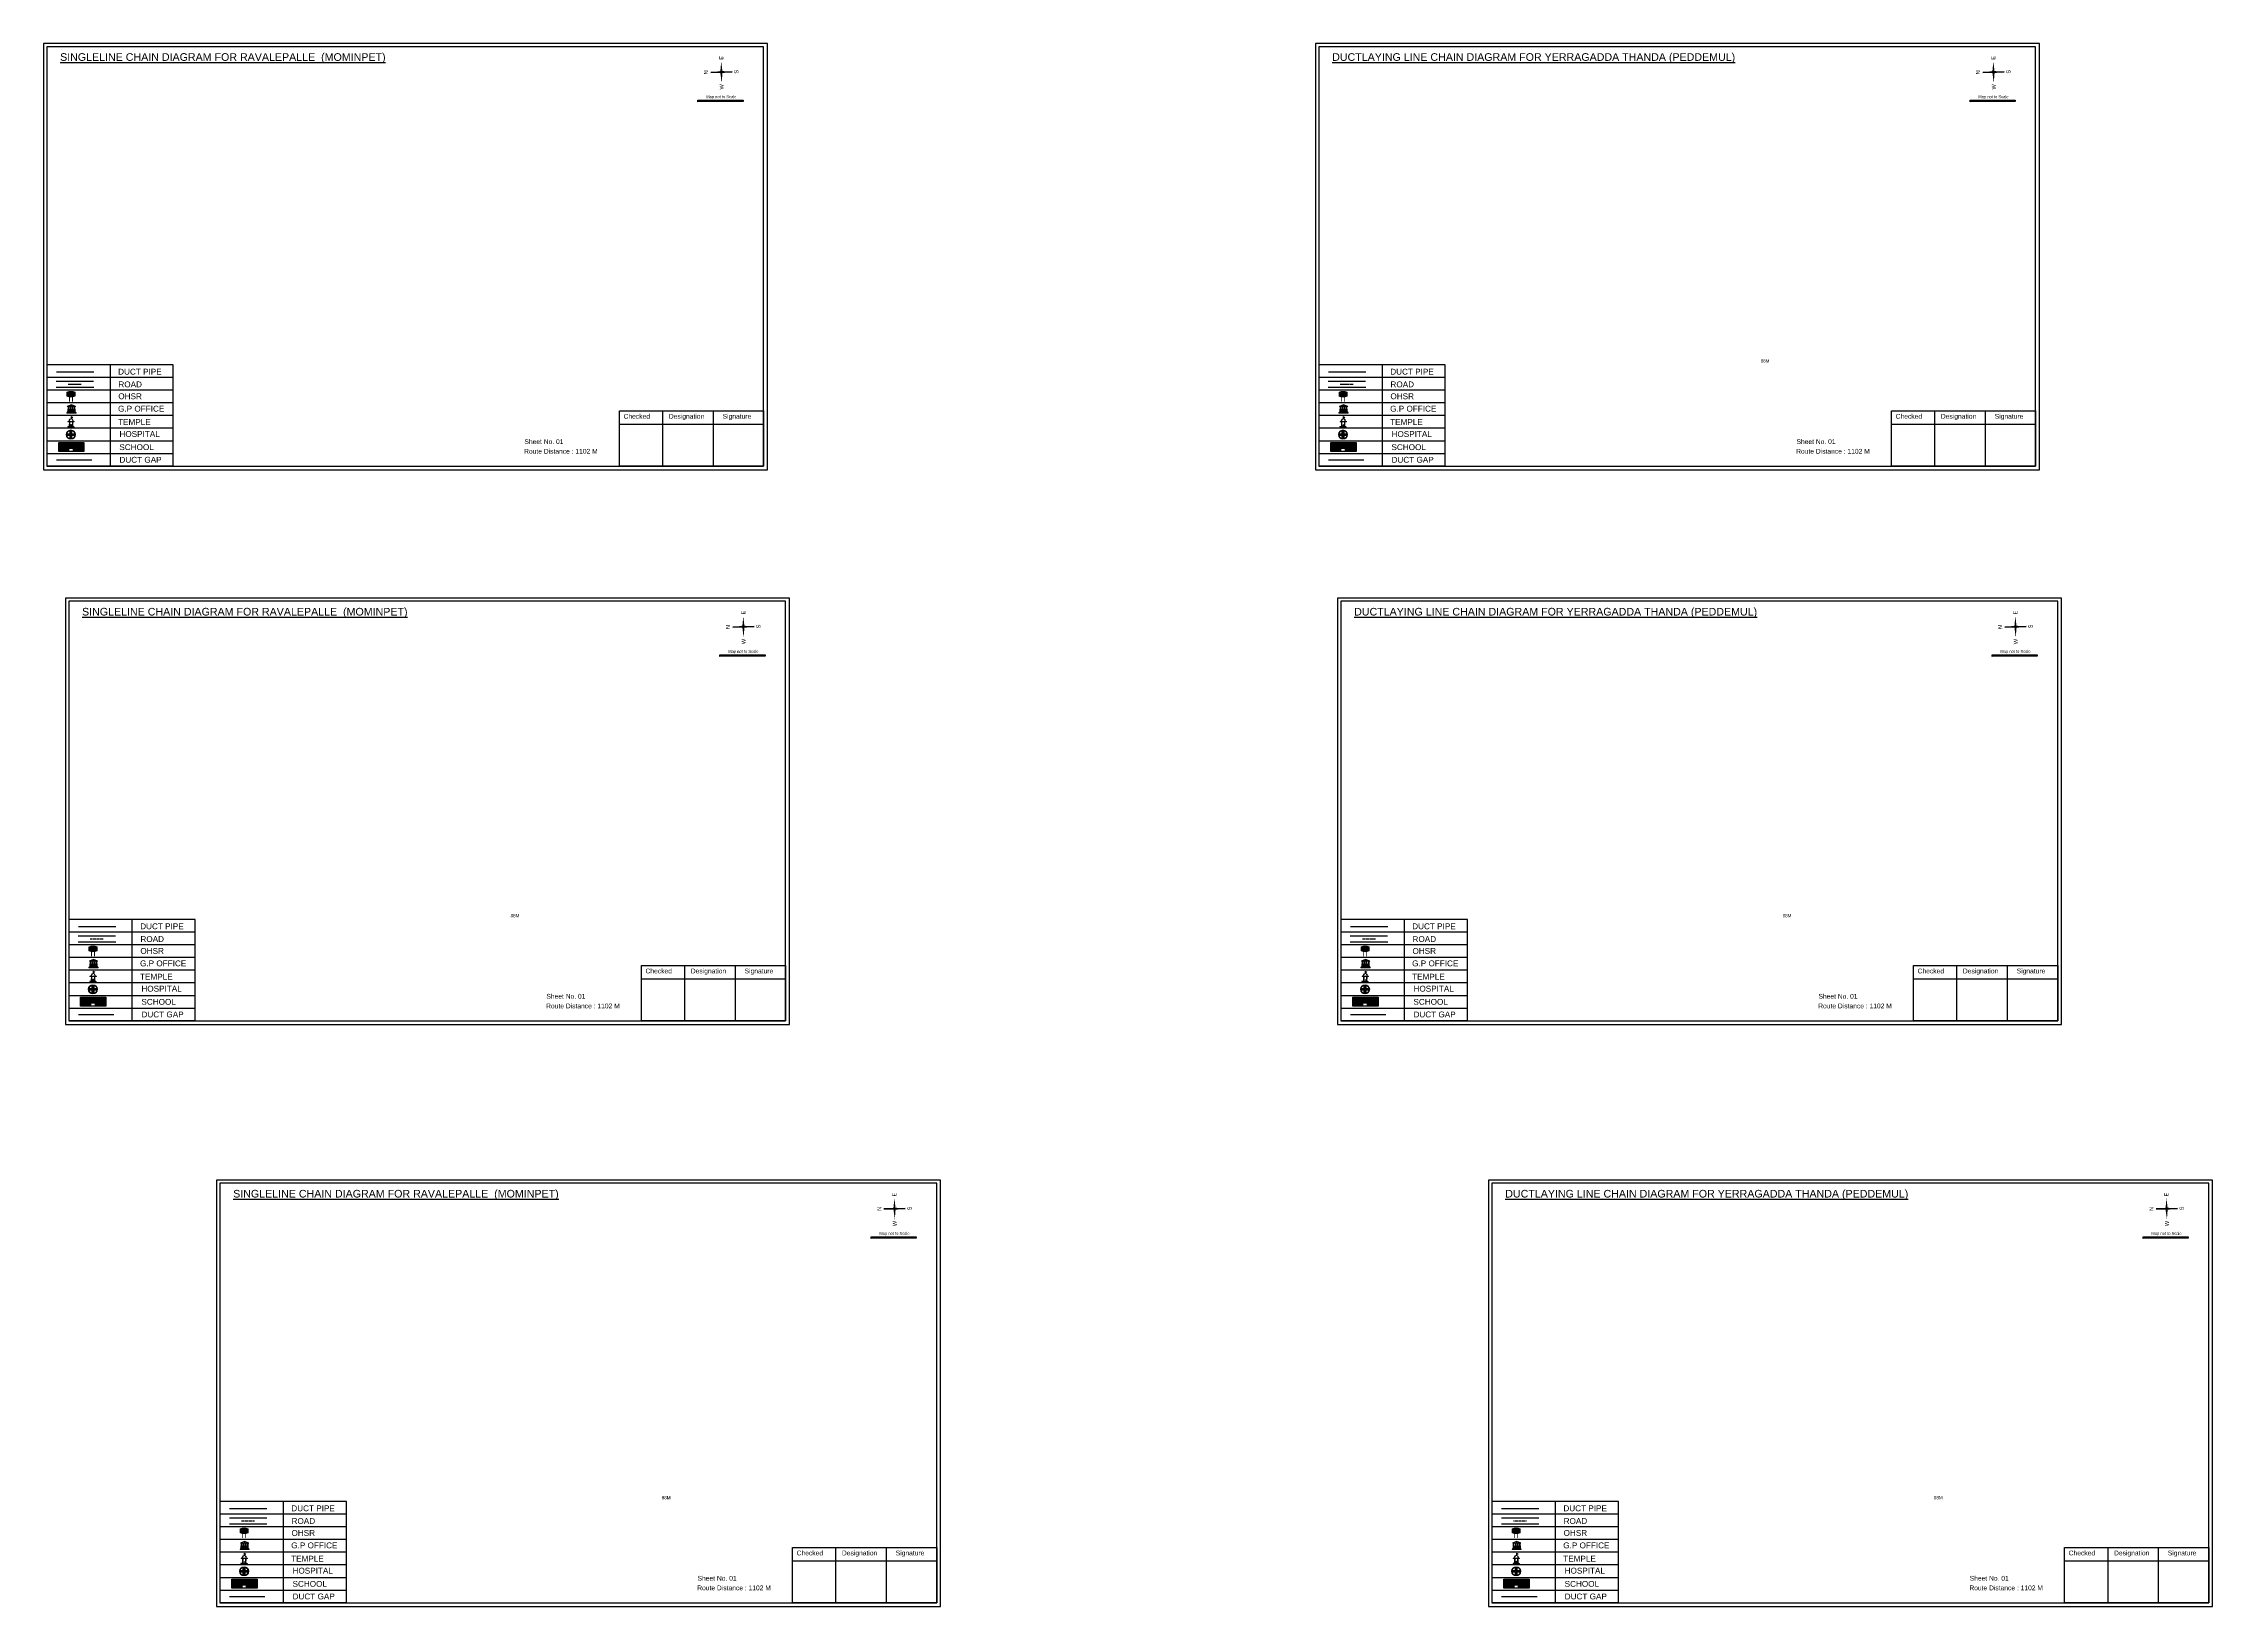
# Model space of a CAD drawing. Header units: inches. Extents: x -117 to 51867, y -12715 to 3423.
# Drawn here: x 29052 to 31719, y -10146 to -8224 of the extents above; entities that cross this region are included whole.
import ezdxf

# ---------------------------------------------------------------- set-up
doc = ezdxf.new("R2010")
doc.units = ezdxf.units.IN
doc.header["$MEASUREMENT"] = 0
doc.linetypes.add('DASHEDX2', pattern=[1.5, 1, -0.5])
doc.layers.add('LANDMARK', color=7, linetype='Continuous')
doc.layers.add('OHT', color=7, linetype='Continuous')
doc.styles.get("Standard").update_dxf_attribs({"font": 'arial.ttf'})

# ---------------------------------------------------------------- blocks, each defined once
blk = doc.blocks.new('OHT')
at = {"linetype": 'Continuous', "lineweight": 0, "true_color": 0x0ffffc}
blk.add_hatch(color=4, dxfattribs=at).paths.add_polyline_path([(0.01, 1), (0, 1, 0.101323), (-0.4, 0.92), (-0.4, 0.52, 0.194075), (0.4, 0.52), (0.4, 0.92, 0.097877)])
at = {"color": 4, "linetype": 'Continuous', "lineweight": 0, "true_color": 0x0ffffc, "flags": 128}
for points in [[(-0.4, 0.52), (-0.4, 0.92)], [(0.4, 0.52), (0.4, 0.92)]]:
    blk.add_lwpolyline(points, dxfattribs=at)
at = {"color": 4, "linetype": 'Continuous', "lineweight": 0, "true_color": 0x0ffffc, "const_width": 0.075, "flags": 128}
for points in [[(-0.15, 0), (-0.15, 0.48)], [(0.15, 0), (0.15, 0.47)]]:
    blk.add_lwpolyline(points, dxfattribs=at)
at = {"color": 4, "linetype": 'Continuous', "lineweight": 0, "true_color": 0x0ffffc}
for centre, radius, start, end in [((0.01, -0.02), 1.02, 67.3109, 113.4711), ((0, 1.51), 1.07, 247.7682, 291.7007)]:
    blk.add_arc(centre, radius, start, end, dxfattribs=at)
blk = doc.blocks.new('Government_Office')
at = {"linetype": 'Continuous', "lineweight": 0, "true_color": 0xff0000}
for points in [[(-0.5, 0.05), (0.5, 0.05), (0.5, 0), (-0.5, 0)], [(-0.45, 0.08), (-0.45, 0.12), (0.45, 0.12), (0.45, 0.08)], [(-0.4, 0.14), (-0.4, 0.18), (0.4, 0.18), (0.4, 0.14)]]:
    blk.add_hatch(color=1, dxfattribs=at).paths.add_polyline_path(points)
h = blk.add_hatch(color=1, dxfattribs=at)
h.paths.add_polyline_path([(0.44, 0.72), (0.45, 0.75), (0, 0.93), (-0.45, 0.75), (-0.44, 0.72)])
h.paths.add_polyline_path([(0.36, 0.75), (-0.36, 0.75), (0, 0.9)], flags=16)
h.paths.add_polyline_path([(0, 0.78, -1), (0, 0.87, -1)], flags=0)
h = blk.add_hatch(color=1, dxfattribs=at)
edge = h.paths.add_edge_path()
edge.add_line((-0.27, 0.2), (-0.3, 0.68))
edge.add_line((-0.3, 0.68), (-0.29, 0.68))
edge.add_arc((-0.28, 0.69), 0.0176, 225.304, 441.5659)
edge.add_line((-0.28, 0.7), (-0.39, 0.7))
edge.add_arc((-0.39, 0.69), 0.0176, 98.4341, 314.696)
edge.add_line((-0.38, 0.68), (-0.37, 0.68))
edge.add_line((-0.37, 0.68), (-0.4, 0.2))
edge.add_line((-0.4, 0.2), (-0.27, 0.2))
h = blk.add_hatch(color=1, dxfattribs=at)
edge = h.paths.add_edge_path()
edge.add_line((-0.05, 0.2), (-0.07, 0.68))
edge.add_line((-0.07, 0.68), (-0.07, 0.68))
edge.add_arc((-0.05, 0.69), 0.0176, 225.304, 441.5659)
edge.add_line((-0.05, 0.7), (-0.17, 0.7))
edge.add_arc((-0.17, 0.69), 0.0176, 98.4341, 314.696)
edge.add_line((-0.16, 0.68), (-0.15, 0.68))
edge.add_line((-0.15, 0.68), (-0.18, 0.2))
edge.add_line((-0.18, 0.2), (-0.05, 0.2))
h = blk.add_hatch(color=1, dxfattribs=at)
edge = h.paths.add_edge_path()
edge.add_arc((0, 0.83), 0.0467, 90, 270)
edge.add_arc((0, 0.83), 0.0467, 270, 450)
h = blk.add_hatch(color=1, dxfattribs=at)
edge = h.paths.add_edge_path()
edge.add_line((0.18, 0.2), (0.15, 0.68))
edge.add_line((0.15, 0.68), (0.16, 0.68))
edge.add_arc((0.17, 0.69), 0.0176, 225.304, 441.5659)
edge.add_line((0.17, 0.7), (0.05, 0.7))
edge.add_arc((0.05, 0.69), 0.0176, 98.4341, 314.696)
edge.add_line((0.07, 0.68), (0.07, 0.68))
edge.add_line((0.07, 0.68), (0.05, 0.2))
edge.add_line((0.05, 0.2), (0.18, 0.2))
h = blk.add_hatch(color=1, dxfattribs=at)
edge = h.paths.add_edge_path()
edge.add_line((0.4, 0.2), (0.37, 0.68))
edge.add_line((0.37, 0.68), (0.38, 0.68))
edge.add_arc((0.39, 0.69), 0.0176, 225.304, 441.5659)
edge.add_line((0.4, 0.7), (0.28, 0.7))
edge.add_arc((0.28, 0.69), 0.0176, 98.4341, 314.696)
edge.add_line((0.29, 0.68), (0.3, 0.68))
edge.add_line((0.3, 0.68), (0.27, 0.2))
edge.add_line((0.27, 0.2), (0.4, 0.2))
at = {"color": 1, "linetype": 'Continuous', "lineweight": 0, "true_color": 0xff0000, "flags": 128}
for points in [[(-0.5, 0.05), (0.5, 0.05), (0.5, 0), (-0.5, 0)], [(-0.45, 0.75), (-0.44, 0.72), (0.44, 0.72), (0.45, 0.75), (0, 0.93)], [(-0.45, 0.08), (-0.45, 0.12), (0.45, 0.12), (0.45, 0.08)], [(-0.4, 0.14), (-0.4, 0.18), (0.4, 0.18), (0.4, 0.14)], [(-0.36, 0.75), (0.36, 0.75), (0, 0.9)]]:
    blk.add_lwpolyline(points, close=True, dxfattribs=at)
for points in [[(-0.27, 0.2), (-0.3, 0.68), (-0.29, 0.68, 1.379694), (-0.28, 0.7), (-0.39, 0.7, 1.379694), (-0.38, 0.68), (-0.37, 0.68), (-0.4, 0.2)], [(-0.05, 0.2), (-0.07, 0.68), (-0.07, 0.68, 1.379694), (-0.05, 0.7), (-0.17, 0.7, 1.379694), (-0.16, 0.68), (-0.15, 0.68), (-0.18, 0.2)], [(0, 0.87, 1), (0, 0.78, 1)], [(0.18, 0.2), (0.15, 0.68), (0.16, 0.68, 1.379694), (0.17, 0.7), (0.05, 0.7, 1.379694), (0.07, 0.68), (0.07, 0.68), (0.05, 0.2)], [(0.4, 0.2), (0.37, 0.68), (0.38, 0.68, 1.379694), (0.4, 0.7), (0.28, 0.7, 1.379694), (0.29, 0.68), (0.3, 0.68), (0.27, 0.2)]]:
    blk.add_lwpolyline(points, format="xyb", close=True, dxfattribs=at)
blk = doc.blocks.new('Temple')
at = {"linetype": 'Continuous', "lineweight": 0, "true_color": 0xff0000}
h = blk.add_hatch(color=1, dxfattribs=at)
edge = h.paths.add_edge_path()
edge.add_line((0.17, 0.49), (0.22, 0.49))
edge.add_line((0.22, 0.49), (0.22, 0.5))
edge.add_line((0.22, 0.5), (0.31, 0.5))
edge.add_line((0.31, 0.5), (0.31, 0.53))
edge.add_line((0.31, 0.53), (0.26, 0.53))
edge.add_line((0.26, 0.53), (0.26, 0.54))
edge.add_line((0.26, 0.54), (0.2, 0.54))
edge.add_spline(control_points=[(0.2, 0.54), (0.2, 0.59), (0.19, 0.64), (0.14, 0.74), (0.09, 0.79), (0.03, 0.8), (0.02, 0.81), (0.01, 0.81)], knot_values=[4.712389, 4.712389, 4.712389, 4.712389, 5.278166, 5.278166, 6.117402, 6.117402, 6.223801, 6.223801, 6.223801, 6.223801], degree=3, periodic=0)
edge.add_line((0.01, 0.81), (0.01, 0.79))
edge.add_line((0.01, 0.79), (-0.01, 0.79))
edge.add_line((-0.01, 0.79), (-0.01, 0.81))
edge.add_spline(control_points=[(-0.01, 0.81), (-0.05, 0.8), (-0.1, 0.78), (-0.17, 0.7), (-0.2, 0.63), (-0.2, 0.55), (-0.2, 0.55), (-0.2, 0.54)], knot_values=[6.343965, 6.343965, 6.343965, 6.343965, 6.956638, 6.956638, 7.795874, 7.795874, 7.853982, 7.853982, 7.853982, 7.853982], degree=3, periodic=0)
edge.add_line((-0.2, 0.54), (-0.26, 0.54))
edge.add_line((-0.26, 0.54), (-0.26, 0.53))
edge.add_line((-0.26, 0.53), (-0.31, 0.53))
edge.add_line((-0.31, 0.53), (-0.31, 0.5))
edge.add_line((-0.31, 0.5), (-0.22, 0.5))
edge.add_line((-0.22, 0.5), (-0.22, 0.49))
edge.add_line((-0.22, 0.49), (-0.17, 0.49))
edge.add_line((-0.17, 0.49), (-0.17, 0.07))
edge.add_arc((-0.2, 0.07), 0.03, -90, 0, ccw=False)
edge.add_line((-0.2, 0.04), (-0.26, 0.04))
edge.add_line((-0.26, 0.04), (-0.26, 0.03))
edge.add_line((-0.26, 0.03), (-0.31, 0.03))
edge.add_line((-0.31, 0.03), (-0.31, 0))
edge.add_line((-0.31, 0), (0.31, 0))
edge.add_line((0.31, 0), (0.31, 0.03))
edge.add_line((0.31, 0.03), (0.26, 0.03))
edge.add_line((0.26, 0.03), (0.26, 0.04))
edge.add_line((0.26, 0.04), (0.2, 0.04))
edge.add_arc((0.2, 0.07), 0.03, 180, 270, ccw=False)
edge.add_line((0.17, 0.07), (0.17, 0.49))
h.paths.add_polyline_path([(0.12, 0.07, -0.414214), (0.1, 0.04), (0.05, 0.04), (0.05, 0.03), (-0.05, 0.03), (-0.05, 0.04), (-0.1, 0.04, -0.414214), (-0.12, 0.07), (-0.12, 0.5), (0.12, 0.5)], flags=16)
edge = h.paths.add_edge_path(flags=16)
edge.add_ellipse((0, 0.54), major_axis=(0, 0.242), ratio=0.722808, start_angle=270, end_angle=450, ccw=False)
edge.add_line((0.17, 0.54), (-0.17, 0.54))
h.paths.add_polyline_path([(0.01, 0.23), (0.01, 0.07), (-0.01, 0.07), (-0.01, 0.23)], flags=0)
at = {"linetype": 'Continuous', "lineweight": 0, "true_color": 0xe66000}
blk.add_hatch(color=32, dxfattribs=at).paths.add_polyline_path([(-0.01, 1), (0.15, 0.93), (0, 0.85)])
at = {"linetype": 'Continuous', "lineweight": 0, "true_color": 0xff0000}
h = blk.add_hatch(color=1, dxfattribs=at)
edge = h.paths.add_edge_path()
edge.add_line((0.01, 0.86), (0, 0.85))
edge.add_line((0, 0.85), (0, 0.93))
edge.add_line((0, 0.93), (-0.01, 0.93))
edge.add_line((-0.01, 0.93), (-0.01, 0.81))
edge.add_spline(control_points=[(-0.01, 0.81), (0, 0.81), (0, 0.81), (0.01, 0.81)], knot_values=[6.223801, 6.223801, 6.223801, 6.223801, 6.343965, 6.343965, 6.343965, 6.343965], degree=3, periodic=0)
edge.add_line((0.01, 0.81), (0.01, 0.86))
h = blk.add_hatch(color=1, dxfattribs=at)
edge = h.paths.add_edge_path()
edge.add_line((0.01, 0.79), (0.01, 0.81))
edge.add_spline(control_points=[(0.01, 0.81), (0, 0.81), (0, 0.81), (-0.01, 0.81)], knot_values=[6.223801, 6.223801, 6.223801, 6.223801, 6.343965, 6.343965, 6.343965, 6.343965], degree=3, periodic=0)
edge.add_line((-0.01, 0.81), (-0.01, 0.79))
edge.add_line((-0.01, 0.79), (0.01, 0.79))
at = {"color": 1, "linetype": 'Continuous', "lineweight": 0, "true_color": 0xff0000, "flags": 128}
blk.add_lwpolyline([(0.2, 0.54), (0.26, 0.54), (0.26, 0.53), (0.31, 0.53), (0.31, 0.5), (0.22, 0.5), (0.22, 0.49), (0.17, 0.49), (0.17, 0.07, 0.414214), (0.2, 0.04), (0.26, 0.04), (0.26, 0.03), (0.31, 0.03), (0.31, 0), (-0.31, 0), (-0.31, 0.03), (-0.26, 0.03), (-0.26, 0.04), (-0.2, 0.04, 0.414214), (-0.17, 0.07), (-0.17, 0.49), (-0.22, 0.49), (-0.22, 0.5), (-0.31, 0.5), (-0.31, 0.53), (-0.26, 0.53), (-0.26, 0.54), (-0.2, 0.54)], format="xyb", dxfattribs=at)
blk.add_lwpolyline([(-0.17, 0.54), (0.17, 0.54)], dxfattribs=at)
blk.add_lwpolyline([(0.12, 0.5), (0.12, 0.07, -0.414214), (0.1, 0.04), (0.05, 0.04), (0.05, 0.03), (-0.05, 0.03), (-0.05, 0.04), (-0.1, 0.04, -0.414214), (-0.12, 0.07), (-0.12, 0.5)], format="xyb", close=True, dxfattribs=at)
at = {"color": 32, "linetype": 'Continuous', "lineweight": 0, "true_color": 0xe66000, "flags": 128}
blk.add_lwpolyline([(-0.01, 1), (0.15, 0.93), (0, 0.85), (-0.01, 1)], dxfattribs=at)
at = {"color": 1, "linetype": 'Continuous', "lineweight": 0, "true_color": 0xff0000, "flags": 128}
for points in [[(0.01, 0.93), (-0.01, 0.93), (-0.01, 0.79), (0.01, 0.79)], [(0.01, 0.23), (-0.01, 0.23), (-0.01, 0.07), (0.01, 0.07)]]:
    blk.add_lwpolyline(points, close=True, dxfattribs=at)
at = {"color": 1, "linetype": 'Continuous', "lineweight": 0, "true_color": 0xff0000}
blk.add_ellipse((0, 0.54), major_axis=(0, 0.242), ratio=0.722808, start_param=4.712389, end_param=7.853982, dxfattribs=at)
blk.add_open_spline([(0.2, 0.54), (0.2, 0.59), (0.19, 0.64), (0.14, 0.74), (0.09, 0.79), (-0.02, 0.82), (-0.08, 0.79), (-0.17, 0.7), (-0.2, 0.63), (-0.2, 0.55), (-0.2, 0.55), (-0.2, 0.54)], degree=3, knots=[4.712389, 4.712389, 4.712389, 4.712389, 5.278166, 5.278166, 6.117402, 6.117402, 6.956638, 6.956638, 7.795874, 7.795874, 7.853982, 7.853982, 7.853982, 7.853982], dxfattribs=at)
blk = doc.blocks.new('*U82')
at = {"color": 0, "linetype": 'DASHEDX2', "transparency": 16777216}
blk.add_line((-8.2, 0), (8, 0), dxfattribs=at)
blk = doc.blocks.new('Hospital')
at = {"linetype": 'Continuous', "lineweight": 0, "true_color": 0x000000}
h = blk.add_hatch(color=18, dxfattribs=at)
h.paths.add_polyline_path([(-0.5, 0, 1), (0.5, 0, 1)])
h.paths.add_polyline_path([(0.45, 0, -1), (-0.45, 0, -1)], flags=16)
at = {"linetype": 'Continuous', "true_color": 0xff0000}
blk.add_hatch(color=1, dxfattribs=at).paths.add_polyline_path([(-0.39, 0.08), (-0.08, 0.08), (-0.08, 0.39), (0.08, 0.39), (0.08, 0.08), (0.39, 0.08), (0.39, -0.08), (0.08, -0.08), (0.08, -0.39), (-0.08, -0.39), (-0.08, -0.08), (-0.39, -0.08)])
at = {"color": 1, "linetype": 'Continuous', "true_color": 0xff0000, "flags": 128}
blk.add_lwpolyline([(-0.39, 0.08), (-0.08, 0.08), (-0.08, 0.39), (0.08, 0.39), (0.08, 0.08), (0.39, 0.08), (0.39, -0.08), (0.08, -0.08), (0.08, -0.39), (-0.08, -0.39), (-0.08, -0.08), (-0.39, -0.08)], close=True, dxfattribs=at)
at = {"color": 18, "linetype": 'Continuous', "lineweight": 0, "true_color": 0x000000}
for radius in [0.5, 0.446]:
    blk.add_circle((0, 0), radius, dxfattribs=at)
blk = doc.blocks.new('*U83')
at = {"color": 0, "linetype": 'DASHEDX2', "transparency": 16777216}
blk.add_line((-8.2, 0), (8, 0), dxfattribs=at)
blk = doc.blocks.new('*U84')
at = {"color": 0, "linetype": 'DASHEDX2', "transparency": 16777216}
blk.add_line((-8.2, 0), (8, 0), dxfattribs=at)
blk = doc.blocks.new('*U85')
at = {"color": 0, "linetype": 'DASHEDX2', "transparency": 16777216}
blk.add_line((-8.2, 0), (8, 0), dxfattribs=at)
blk = doc.blocks.new('*U86')
at = {"color": 0, "linetype": 'DASHEDX2', "transparency": 16777216}
blk.add_line((-8.2, 0), (8, 0), dxfattribs=at)
blk = doc.blocks.new('*U87')
at = {"color": 0, "linetype": 'DASHEDX2', "transparency": 16777216}
blk.add_line((-8.2, 0), (8, 0), dxfattribs=at)

msp = doc.modelspace()

# ---------------------------------------------------------------- hatches: boundary and pattern name
at = {"true_color": 0x0093dd}
h = msp.add_hatch(color=142, dxfattribs=at)
h.dxf.hatch_style = 1
h.paths.add_polyline_path([(29856.9, -8293.5), (29856.9, -8295.4), (29912.5, -8295.2), (29912.5, -8293.4)])
h = msp.add_hatch(color=142, dxfattribs=at)
h.dxf.hatch_style = 1
h.paths.add_polyline_path([(31420.9, -8293.5), (31420.9, -8295.4), (31476.4, -8295.2), (31476.4, -8293.4)])
at = {"true_color": 0xc8c92d}
h = msp.add_hatch(color=52, dxfattribs=at)
h.dxf.hatch_style = 1
h.paths.add_polyline_path([(29077.1, -8714.4), (29071, -8714.4), (29071, -8725.5), (29077.1, -8725.5)])
h.paths.add_polyline_path([(29102, -8714.4), (29095.8, -8714.4), (29095.8, -8725.5), (29102, -8725.5)])
at = {"true_color": 0x293189}
h = msp.add_hatch(color=177, dxfattribs=at)
h.dxf.hatch_style = 1
h.paths.add_polyline_path([(29095.8, -8714.4), (29077.1, -8714.4), (29077.1, -8725.5), (29084.1, -8725.5), (29084.1, -8721.9), (29088, -8721.9), (29088, -8725.5), (29095.8, -8725.5)])
h.paths.add_polyline_path([(29079.8, -8716.9), (29078.4, -8716.9), (29078.4, -8715.7), (29079.8, -8715.7)], flags=16)
h.paths.add_polyline_path([(29092.7, -8716.9), (29092.7, -8715.7), (29094.1, -8715.7), (29094.1, -8716.9)], flags=16)
at = {"true_color": 0xc8c92d}
h = msp.add_hatch(color=52, dxfattribs=at)
h.dxf.hatch_style = 1
h.paths.add_polyline_path([(30641.1, -8714.4), (30635, -8714.4), (30635, -8725.5), (30641.1, -8725.5)])
h.paths.add_polyline_path([(30666, -8714.4), (30659.8, -8714.4), (30659.8, -8725.5), (30666, -8725.5)])
at = {"true_color": 0x293189}
h = msp.add_hatch(color=177, dxfattribs=at)
h.dxf.hatch_style = 1
h.paths.add_polyline_path([(30659.8, -8714.4), (30641.1, -8714.4), (30641.1, -8725.5), (30648.1, -8725.5), (30648.1, -8721.9), (30652, -8721.9), (30652, -8725.5), (30659.8, -8725.5)])
h.paths.add_polyline_path([(30643.8, -8716.9), (30642.4, -8716.9), (30642.4, -8715.7), (30643.8, -8715.7)], flags=16)
h.paths.add_polyline_path([(30656.7, -8716.9), (30656.7, -8715.7), (30658, -8715.7), (30658, -8716.9)], flags=16)
at = {"true_color": 0x0093dd}
h = msp.add_hatch(color=142, dxfattribs=at)
h.dxf.hatch_style = 1
h.paths.add_polyline_path([(29884, -8975.5), (29884, -8977.3), (29939.5, -8977.2), (29939.5, -8975.4)])
h = msp.add_hatch(color=142, dxfattribs=at)
h.dxf.hatch_style = 1
h.paths.add_polyline_path([(31448, -8975.5), (31448, -8977.3), (31503.5, -8977.2), (31503.5, -8975.4)])
at = {"true_color": 0xc8c92d}
h = msp.add_hatch(color=52, dxfattribs=at)
h.dxf.hatch_style = 1
h.paths.add_polyline_path([(29104.2, -9396.4), (29098, -9396.4), (29098, -9407.5), (29104.2, -9407.5)])
h.paths.add_polyline_path([(29129, -9396.4), (29122.9, -9396.4), (29122.9, -9407.5), (29129, -9407.5)])
at = {"true_color": 0x293189}
h = msp.add_hatch(color=177, dxfattribs=at)
h.dxf.hatch_style = 1
h.paths.add_polyline_path([(29122.9, -9396.4), (29104.2, -9396.4), (29104.2, -9407.5), (29111.2, -9407.5), (29111.2, -9403.9), (29115.1, -9403.9), (29115.1, -9407.5), (29122.9, -9407.5)])
h.paths.add_polyline_path([(29106.9, -9398.9), (29105.5, -9398.9), (29105.5, -9397.6), (29106.9, -9397.6)], flags=16)
h.paths.add_polyline_path([(29119.7, -9398.9), (29119.7, -9397.6), (29121.1, -9397.6), (29121.1, -9398.9)], flags=16)
at = {"true_color": 0xc8c92d}
h = msp.add_hatch(color=52, dxfattribs=at)
h.dxf.hatch_style = 1
h.paths.add_polyline_path([(30668.2, -9396.4), (30662, -9396.4), (30662, -9407.5), (30668.2, -9407.5)])
h.paths.add_polyline_path([(30693, -9396.4), (30686.9, -9396.4), (30686.9, -9407.5), (30693, -9407.5)])
at = {"true_color": 0x293189}
h = msp.add_hatch(color=177, dxfattribs=at)
h.dxf.hatch_style = 1
h.paths.add_polyline_path([(30686.9, -9396.4), (30668.2, -9396.4), (30668.2, -9407.5), (30675.2, -9407.5), (30675.2, -9403.9), (30679, -9403.9), (30679, -9407.5), (30686.9, -9407.5)])
h.paths.add_polyline_path([(30670.9, -9398.9), (30669.5, -9398.9), (30669.5, -9397.6), (30670.9, -9397.6)], flags=16)
h.paths.add_polyline_path([(30683.7, -9398.9), (30683.7, -9397.6), (30685.1, -9397.6), (30685.1, -9398.9)], flags=16)
at = {"true_color": 0x0093dd}
h = msp.add_hatch(color=142, dxfattribs=at)
h.dxf.hatch_style = 1
h.paths.add_polyline_path([(30069.8, -9691.1), (30069.8, -9692.9), (30125.3, -9692.8), (30125.3, -9691)])
h = msp.add_hatch(color=142, dxfattribs=at)
h.dxf.hatch_style = 1
h.paths.add_polyline_path([(31633.8, -9691.1), (31633.8, -9692.9), (31689.3, -9692.8), (31689.3, -9691)])
at = {"true_color": 0xc8c92d}
h = msp.add_hatch(color=52, dxfattribs=at)
h.dxf.hatch_style = 1
h.paths.add_polyline_path([(29290, -10112), (29283.8, -10112), (29283.8, -10123.1), (29290, -10123.1)])
h.paths.add_polyline_path([(29314.8, -10112), (29308.7, -10112), (29308.7, -10123.1), (29314.8, -10123.1)])
at = {"true_color": 0x293189}
h = msp.add_hatch(color=177, dxfattribs=at)
h.dxf.hatch_style = 1
h.paths.add_polyline_path([(29308.7, -10112), (29290, -10112), (29290, -10123.1), (29297, -10123.1), (29297, -10119.5), (29300.9, -10119.5), (29300.9, -10123.1), (29308.7, -10123.1)])
h.paths.add_polyline_path([(29292.7, -10114.5), (29291.3, -10114.5), (29291.3, -10113.2), (29292.7, -10113.2)], flags=16)
h.paths.add_polyline_path([(29305.5, -10114.5), (29305.5, -10113.2), (29306.9, -10113.2), (29306.9, -10114.5)], flags=16)
at = {"true_color": 0xc8c92d}
h = msp.add_hatch(color=52, dxfattribs=at)
h.dxf.hatch_style = 1
h.paths.add_polyline_path([(30854, -10112), (30847.8, -10112), (30847.8, -10123.1), (30854, -10123.1)])
h.paths.add_polyline_path([(30878.8, -10112), (30872.7, -10112), (30872.7, -10123.1), (30878.8, -10123.1)])
at = {"true_color": 0x293189}
h = msp.add_hatch(color=177, dxfattribs=at)
h.dxf.hatch_style = 1
h.paths.add_polyline_path([(30872.7, -10112), (30854, -10112), (30854, -10123.1), (30861, -10123.1), (30861, -10119.5), (30864.9, -10119.5), (30864.9, -10123.1), (30872.7, -10123.1)])
h.paths.add_polyline_path([(30856.7, -10114.5), (30855.3, -10114.5), (30855.3, -10113.2), (30856.7, -10113.2)], flags=16)
h.paths.add_polyline_path([(30869.5, -10114.5), (30869.5, -10113.2), (30870.9, -10113.2), (30870.9, -10114.5)], flags=16)

# ---------------------------------------------------------------- linework, layer by layer
for p, q in [((29899, -8258.8), (29872.7, -8259.3)), ((29872.7, -8259.3), (29899, -8258.8)), ((29899, -8258.8), (29872.7, -8259.3)), ((29885.9, -8259), (29899, -8258.8)), ((31463, -8258.8), (31436.7, -8259.3)), ((31436.7, -8259.3), (31463, -8258.8)), ((31463, -8258.8), (31436.7, -8259.3)), ((31449.9, -8259), (31463, -8258.8)), ((29056.3, -8619), (29056.3, -8742.2)), ((29211.8, -8634.6), (29056.3, -8634.6)), ((29067.9, -8638.9), (29113.8, -8638.9)), ((29134.1, -8619), (29134.1, -8743.4)), ((30620.3, -8619), (30620.3, -8742.2)), ((30775.8, -8634.6), (30620.3, -8634.6)), ((30631.9, -8638.9), (30677.8, -8638.9)), ((30698.1, -8619), (30698.1, -8743.4)), ((29211.8, -8650.1), (29056.3, -8650.1)), ((29211.8, -8665.7), (29056.3, -8665.7)), ((29067.9, -8646.4), (29114.1, -8646.4)), ((30775.8, -8650.1), (30620.3, -8650.1)), ((30775.8, -8665.7), (30620.3, -8665.7)), ((30631.9, -8646.4), (30678.1, -8646.4)), ((29211.8, -8681.2), (29056.3, -8681.2)), ((30775.8, -8681.2), (30620.3, -8681.2)), ((29211.8, -8696.8), (29056.3, -8696.8)), ((29056.3, -8712.3), (29211.8, -8712.3)), ((30775.8, -8696.8), (30620.3, -8696.8)), ((30620.3, -8712.3), (30775.8, -8712.3)), ((29056.3, -8727.9), (29211.8, -8727.9)), ((29056.3, -8742.2), (29056.3, -8743.4)), ((29056.3, -8742.5), (29056.3, -8743.4)), ((29211.8, -8743.4), (29056.3, -8743.4)), ((30620.3, -8727.9), (30775.8, -8727.9)), ((30620.3, -8742.2), (30620.3, -8743.4)), ((30620.3, -8742.5), (30620.3, -8743.4)), ((30775.8, -8743.4), (30620.3, -8743.4)), ((29926.1, -8940.8), (29899.8, -8941.3)), ((29899.8, -8941.3), (29926.1, -8940.8)), ((29926.1, -8940.8), (29899.8, -8941.3)), ((29912.9, -8941), (29926.1, -8940.8)), ((31490.1, -8940.8), (31463.8, -8941.3)), ((31463.8, -8941.3), (31490.1, -8940.8)), ((31490.1, -8940.8), (31463.8, -8941.3)), ((31476.9, -8941), (31490.1, -8940.8)), ((29083.3, -9301), (29083.3, -9424.2)), ((29161.1, -9301), (29161.1, -9425.4)), ((30647.3, -9301), (30647.3, -9424.2)), ((30725.1, -9301), (30725.1, -9425.4)), ((29238.9, -9316.6), (29083.3, -9316.6)), ((29238.9, -9332.1), (29083.3, -9332.1)), ((29095, -9320.8), (29140.9, -9320.8)), ((29095, -9328.4), (29141.1, -9328.4)), ((30802.9, -9316.6), (30647.3, -9316.6)), ((30802.9, -9332.1), (30647.3, -9332.1)), ((30659, -9320.8), (30704.9, -9320.8)), ((30659, -9328.4), (30705.1, -9328.4)), ((29238.9, -9347.7), (29083.3, -9347.7)), ((30802.9, -9347.7), (30647.3, -9347.7)), ((29238.9, -9363.2), (29083.3, -9363.2)), ((29238.9, -9378.8), (29083.3, -9378.8)), ((30802.9, -9363.2), (30647.3, -9363.2)), ((30802.9, -9378.8), (30647.3, -9378.8)), ((29083.3, -9394.3), (29238.9, -9394.3)), ((29083.3, -9409.9), (29238.9, -9409.9)), ((30647.3, -9394.3), (30802.9, -9394.3)), ((30647.3, -9409.9), (30802.9, -9409.9)), ((29083.3, -9424.2), (29083.3, -9425.4)), ((29083.3, -9424.4), (29083.3, -9425.4)), ((29238.9, -9425.4), (29083.3, -9425.4)), ((30647.3, -9424.2), (30647.3, -9425.4)), ((30647.3, -9424.4), (30647.3, -9425.4)), ((30802.9, -9425.4), (30647.3, -9425.4)), ((30111.9, -9656.4), (30085.6, -9656.8)), ((30085.6, -9656.8), (30111.9, -9656.4)), ((30111.9, -9656.4), (30085.6, -9656.8)), ((30098.8, -9656.6), (30111.9, -9656.4)), ((31675.9, -9656.4), (31649.6, -9656.8)), ((31649.6, -9656.8), (31675.9, -9656.4)), ((31675.9, -9656.4), (31649.6, -9656.8)), ((31662.7, -9656.6), (31675.9, -9656.4)), ((29269.2, -10016.6), (29269.2, -10139.8)), ((29346.9, -10016.6), (29346.9, -10141)), ((30833.2, -10016.6), (30833.2, -10139.8)), ((30910.9, -10016.6), (30910.9, -10141)), ((29424.7, -10032.1), (29269.2, -10032.1)), ((29424.7, -10047.7), (29269.2, -10047.7)), ((29280.8, -10036.4), (29326.7, -10036.4)), ((29280.8, -10043.9), (29326.9, -10043.9)), ((30988.7, -10032.1), (30833.2, -10032.1)), ((30988.7, -10047.7), (30833.2, -10047.7)), ((30844.8, -10036.4), (30890.7, -10036.4)), ((30844.8, -10043.9), (30890.9, -10043.9)), ((29424.7, -10063.2), (29269.2, -10063.2)), ((29424.7, -10078.8), (29269.2, -10078.8)), ((30988.7, -10063.2), (30833.2, -10063.2)), ((30988.7, -10078.8), (30833.2, -10078.8)), ((29424.7, -10094.3), (29269.2, -10094.3)), ((30988.7, -10094.3), (30833.2, -10094.3)), ((29269.2, -10109.9), (29424.7, -10109.9)), ((29269.2, -10125.4), (29424.7, -10125.4)), ((30833.2, -10109.9), (30988.7, -10109.9)), ((30833.2, -10125.4), (30988.7, -10125.4)), ((29269.2, -10139.8), (29269.2, -10141)), ((29269.2, -10140), (29269.2, -10141)), ((29424.7, -10141), (29269.2, -10141)), ((30833.1, -10140), (30833.1, -10141)), ((30833.2, -10139.8), (30833.2, -10141)), ((30988.7, -10141), (30833.2, -10141))]:
    msp.add_line(p, q)
at = {"color": 1}
for p, q in [((29872.7, -8259.3), (29885.9, -8259)), ((31436.7, -8259.3), (31449.9, -8259)), ((29899.8, -8941.3), (29912.9, -8941)), ((31463.8, -8941.3), (31476.9, -8941)), ((30085.6, -9656.8), (30098.7, -9656.6)), ((31649.6, -9656.8), (31662.7, -9656.6))]:
    msp.add_line(p, q, dxfattribs=at)
at = {"color": 242, "true_color": 0xcd2027}
for p, q in [((29760.4, -8692), (29937.6, -8692)), ((29813.3, -8675.6), (29813.3, -8743.5)), ((29875.6, -8675.6), (29875.6, -8743.5)), ((31324.4, -8692), (31501.6, -8692)), ((31377.3, -8675.6), (31377.3, -8743.5)), ((31439.5, -8675.6), (31439.5, -8743.5)), ((29840.4, -9357.6), (29840.4, -9425.5)), ((29902.6, -9357.6), (29902.6, -9425.5)), ((31404.4, -9357.6), (31404.4, -9425.5)), ((31466.6, -9357.6), (31466.6, -9425.5)), ((29787.4, -9374), (29964.7, -9374)), ((31351.4, -9374), (31528.7, -9374)), ((30026.2, -10073.2), (30026.2, -10141)), ((30088.4, -10073.2), (30088.4, -10141)), ((31590.2, -10073.2), (31590.2, -10141)), ((31652.4, -10073.2), (31652.4, -10141)), ((29973.3, -10089.6), (30150.5, -10089.6)), ((31537.2, -10089.6), (31714.5, -10089.6))]:
    msp.add_line(p, q, dxfattribs=at)
for points in [[(29052.2, -8223.6), (29052.2, -8748.1), (29942.3, -8748.1), (29942.3, -8223.6)], [(29056.3, -8227.7), (29056.3, -8743.4), (29937.6, -8743.4), (29937.6, -8227.7)], [(30616.2, -8223.6), (30616.2, -8748.1), (31506.3, -8748.1), (31506.3, -8223.6)], [(30620.3, -8227.7), (30620.3, -8743.4), (31501.6, -8743.4), (31501.6, -8227.7)], [(29102.1, -8714.4), (29102.1, -8725.5), (29071, -8725.5), (29071, -8714.4)], [(29079.8, -8715.7), (29079.8, -8716.9), (29078.4, -8716.9), (29078.4, -8715.7)], [(29092.7, -8716.9), (29092.7, -8715.7), (29094.1, -8715.7), (29094.1, -8716.9)], [(30666, -8714.4), (30666, -8725.5), (30635, -8725.5), (30635, -8714.4)], [(30643.8, -8715.7), (30643.8, -8716.9), (30642.4, -8716.9), (30642.4, -8715.7)], [(30656.7, -8716.9), (30656.7, -8715.7), (30658, -8715.7), (30658, -8716.9)], [(29079.2, -8905.6), (29079.2, -9430.1), (29969.4, -9430.1), (29969.4, -8905.6)], [(30643.2, -8905.6), (30643.2, -9430.1), (31533.4, -9430.1), (31533.4, -8905.6)], [(29083.3, -8909.6), (29083.3, -9425.4), (29964.7, -9425.4), (29964.7, -8909.6)], [(30647.3, -8909.6), (30647.3, -9425.4), (31528.7, -9425.4), (31528.7, -8909.6)], [(29129.1, -9396.4), (29129.1, -9407.5), (29098, -9407.5), (29098, -9396.4)], [(29106.9, -9397.6), (29106.9, -9398.9), (29105.5, -9398.9), (29105.5, -9397.6)], [(29119.7, -9398.9), (29119.7, -9397.6), (29121.1, -9397.6), (29121.1, -9398.9)], [(30693.1, -9396.4), (30693.1, -9407.5), (30662, -9407.5), (30662, -9396.4)], [(30670.9, -9397.6), (30670.9, -9398.9), (30669.5, -9398.9), (30669.5, -9397.6)], [(30683.7, -9398.9), (30683.7, -9397.6), (30685.1, -9397.6), (30685.1, -9398.9)], [(29265, -9621.2), (29265, -10145.7), (30155.2, -10145.7), (30155.2, -9621.2)], [(29269.2, -9625.2), (29269.2, -10141), (30150.5, -10141), (30150.5, -9625.2)], [(30829, -9621.2), (30829, -10145.7), (31719.2, -10145.7), (31719.2, -9621.2)], [(30833.1, -9625.2), (30833.1, -10141), (31714.5, -10141), (31714.5, -9625.2)], [(29314.9, -10112), (29314.9, -10123.1), (29283.8, -10123.1), (29283.8, -10112)], [(29292.7, -10113.2), (29292.7, -10114.5), (29291.3, -10114.5), (29291.3, -10113.2)], [(29305.5, -10114.5), (29305.5, -10113.2), (29306.9, -10113.2), (29306.9, -10114.5)], [(30878.9, -10112), (30878.9, -10123.1), (30847.8, -10123.1), (30847.8, -10112)], [(30856.7, -10113.2), (30856.7, -10114.5), (30855.3, -10114.5), (30855.3, -10113.2)], [(30869.5, -10114.5), (30869.5, -10113.2), (30870.9, -10113.2), (30870.9, -10114.5)]]:
    msp.add_lwpolyline(points, close=True)
at = {"color": 142, "true_color": 0x0093dd}
for points in [[(29912.5, -8295.2), (29856.9, -8295.4), (29856.9, -8293.5), (29912.5, -8293.4), (29912.5, -8295.2)], [(31476.5, -8295.2), (31420.9, -8295.4), (31420.9, -8293.5), (31476.4, -8293.4), (31476.4, -8295.2)], [(29939.5, -8977.2), (29884, -8977.3), (29884, -8975.5), (29939.5, -8975.4), (29939.5, -8977.2)], [(31503.5, -8977.2), (31448, -8977.3), (31448, -8975.5), (31503.5, -8975.4), (31503.5, -8977.2)], [(30125.3, -9692.8), (30069.8, -9692.9), (30069.8, -9691.1), (30125.3, -9691), (30125.3, -9692.8)], [(31689.3, -9692.8), (31633.8, -9692.9), (31633.8, -9691.1), (31689.3, -9691), (31689.3, -9692.8)]]:
    msp.add_lwpolyline(points, dxfattribs=at)
for points in [[(29211.8, -8743.4), (29211.8, -8619), (29056.3, -8619)], [(30775.8, -8743.4), (30775.8, -8619), (30620.3, -8619)], [(29082.8, -8725.5), (29082.8, -8721.4), (29089.3, -8721.4), (29089.3, -8725.5)], [(30646.8, -8725.5), (30646.8, -8721.4), (30653.3, -8721.4), (30653.3, -8725.5)], [(29238.9, -9425.4), (29238.9, -9301), (29083.3, -9301)], [(30802.9, -9425.4), (30802.9, -9301), (30647.3, -9301)], [(29109.9, -9407.5), (29109.9, -9403.4), (29116.4, -9403.4), (29116.4, -9407.5)], [(30673.9, -9407.5), (30673.9, -9403.4), (30680.4, -9403.4), (30680.4, -9407.5)], [(29424.7, -10141), (29424.7, -10016.6), (29269.2, -10016.6)], [(30988.7, -10141), (30988.7, -10016.6), (30833.2, -10016.6)], [(29295.7, -10123.1), (29295.7, -10119), (29302.2, -10119), (29302.2, -10123.1)], [(30859.7, -10123.1), (30859.7, -10119), (30866.2, -10119), (30866.2, -10123.1)]]:
    msp.add_lwpolyline(points)
at = {"color": 242, "true_color": 0xcd2027}
for points in [[(29937.6, -8743.5), (29760.4, -8743.5), (29760.4, -8675.6), (29937.6, -8675.6)], [(31501.6, -8743.5), (31324.4, -8743.5), (31324.4, -8675.6), (31501.6, -8675.6)], [(29964.7, -9425.5), (29787.4, -9425.5), (29787.4, -9357.6), (29964.7, -9357.6)], [(31528.7, -9425.5), (31351.4, -9425.5), (31351.4, -9357.6), (31528.7, -9357.6)], [(30150.5, -10141), (29973.3, -10141), (29973.3, -10073.2), (30150.5, -10073.2)], [(31714.5, -10141), (31537.2, -10141), (31537.2, -10073.2), (31714.5, -10073.2)]]:
    msp.add_lwpolyline(points, close=True, dxfattribs=at)
at = {"color": 1}
for points in [[(29885.9, -8260.3), (29885.9, -8257.5), (29872.7, -8259.3)], [(29885.9, -8260.3), (29885.9, -8257.5), (29872.7, -8259.3)], [(31449.9, -8260.3), (31449.8, -8257.5), (31436.7, -8259.3)], [(31449.9, -8260.3), (31449.8, -8257.5), (31436.7, -8259.3)], [(29913, -8942.3), (29912.9, -8939.5), (29899.8, -8941.3)], [(29913, -8942.3), (29912.9, -8939.5), (29899.8, -8941.3)], [(31476.9, -8942.3), (31476.9, -8939.5), (31463.8, -8941.3)], [(31476.9, -8942.3), (31476.9, -8939.5), (31463.8, -8941.3)], [(30098.8, -9657.9), (30098.7, -9655.1), (30085.6, -9656.8)], [(30098.8, -9657.9), (30098.7, -9655.1), (30085.6, -9656.8)], [(31662.8, -9657.9), (31662.7, -9655.1), (31649.6, -9656.8)], [(31662.8, -9657.9), (31662.7, -9655.1), (31649.6, -9656.8)]]:
    msp.add_solid(points, dxfattribs=at)
for points in [[(29887.2, -8259), (29884.3, -8259.1), (29885.6, -8245.9)], [(29887.2, -8259), (29884.3, -8259.1), (29885.6, -8245.9)], [(29887.2, -8259), (29884.3, -8259.1), (29886.1, -8272.2)], [(29887.2, -8259), (29884.3, -8259.1), (29886.1, -8272.2)], [(29885.9, -8260.3), (29885.9, -8257.5), (29899, -8258.8)], [(29885.9, -8260.3), (29885.9, -8257.5), (29899, -8258.8)], [(31451.2, -8259), (31448.3, -8259.1), (31449.6, -8245.9)], [(31451.2, -8259), (31448.3, -8259.1), (31449.6, -8245.9)], [(31451.2, -8259), (31448.3, -8259.1), (31450.1, -8272.2)], [(31451.2, -8259), (31448.3, -8259.1), (31450.1, -8272.2)], [(31449.9, -8260.3), (31449.8, -8257.5), (31463, -8258.8)], [(31449.9, -8260.3), (31449.8, -8257.5), (31463, -8258.8)], [(29914.2, -8941), (29911.4, -8941), (29912.7, -8927.9)], [(29914.2, -8941), (29911.4, -8941), (29912.7, -8927.9)], [(31478.2, -8941), (31475.4, -8941), (31476.7, -8927.9)], [(31478.2, -8941), (31475.4, -8941), (31476.7, -8927.9)], [(29914.2, -8941), (29911.4, -8941), (29913.1, -8954.2)], [(29914.2, -8941), (29911.4, -8941), (29913.1, -8954.2)], [(29913, -8942.3), (29912.9, -8939.5), (29926.1, -8940.8)], [(29913, -8942.3), (29912.9, -8939.5), (29926.1, -8940.8)], [(31478.2, -8941), (31475.4, -8941), (31477.1, -8954.2)], [(31478.2, -8941), (31475.4, -8941), (31477.1, -8954.2)], [(31476.9, -8942.3), (31476.9, -8939.5), (31490.1, -8940.8)], [(31476.9, -8942.3), (31476.9, -8939.5), (31490.1, -8940.8)], [(30100, -9656.6), (30097.2, -9656.6), (30098.5, -9643.5)], [(30100, -9656.6), (30097.2, -9656.6), (30098.5, -9643.5)], [(31664, -9656.6), (31661.2, -9656.6), (31662.5, -9643.5)], [(31664, -9656.6), (31661.2, -9656.6), (31662.5, -9643.5)], [(30100, -9656.6), (30097.2, -9656.6), (30099, -9669.8)], [(30100, -9656.6), (30097.2, -9656.6), (30099, -9669.8)], [(30098.8, -9657.9), (30098.7, -9655.1), (30111.9, -9656.4)], [(30098.8, -9657.9), (30098.7, -9655.1), (30111.9, -9656.4)], [(31664, -9656.6), (31661.2, -9656.6), (31663, -9669.8)], [(31664, -9656.6), (31661.2, -9656.6), (31663, -9669.8)], [(31662.8, -9657.9), (31662.7, -9655.1), (31675.9, -9656.4)], [(31662.8, -9657.9), (31662.7, -9655.1), (31675.9, -9656.4)]]:
    msp.add_solid(points)
at = {"layer": 'OHT', "color": 5}
for p, q in [((29068.1, -8627.5), (29114, -8627.5)), ((30632.1, -8627.5), (30678, -8627.5)), ((29095.2, -9309.5), (29141.1, -9309.5)), ((30659.2, -9309.5), (30705, -9309.5)), ((29281, -10025), (29326.9, -10025)), ((30845, -10025), (30890.9, -10025))]:
    msp.add_line(p, q, dxfattribs=at)
at = {"layer": 'OHT', "color": 1}
for p, q in [((29068.1, -8735.7), (29111.7, -8735.7)), ((30632.1, -8735.7), (30675.7, -8735.7)), ((29095.2, -9417.7), (29138.8, -9417.7)), ((30659.2, -9417.7), (30702.8, -9417.7)), ((29281, -10133.2), (29324.6, -10133.2)), ((30845, -10133.2), (30888.6, -10133.2))]:
    msp.add_line(p, q, dxfattribs=at)

# ---------------------------------------------------------------- block references
at = {"linetype": 'DASHEDX2'}
for name, p in [('*U82', (29090.9, -8642.6)), ('*U83', (30654.9, -8642.6)), ('*U84', (29118, -9324.6)), ('*U85', (30682, -9324.6)), ('*U86', (29303.8, -10040.2)), ('*U87', (30867.8, -10040.2))]:
    msp.add_blockref(name, p, dxfattribs=at)
at = {"layer": 'LANDMARK'}
for name, p, xscale, yscale, zscale in [('Government_Office', (29086.7, -8678.1), 11.32114773247135, 11.32114773247135, 11.32114773247135), ('Government_Office', (30650.7, -8678.1), 11.32114773247135, 11.32114773247135, 11.32114773247135), ('Hospital', (29086, -8704.7), 11.41772014427468, 11.41772014427468, 11.41772014427468), ('Hospital', (30650, -8704.7), 11.41772014427468, 11.41772014427468, 11.41772014427468), ('Government_Office', (29113.8, -9360.1), 11.32114773247135, 11.32114773247135, 11.32114773247135), ('Government_Office', (30677.8, -9360.1), 11.32114773247135, 11.32114773247135, 11.32114773247135), ('Hospital', (29113.1, -9386.7), 11.41772014427468, 11.41772014427468, 11.41772014427468), ('Hospital', (30677.1, -9386.7), 11.41772014427468, 11.41772014427468, 11.41772014427468), ('Government_Office', (29299.6, -10075.6), 11.32114773247135, 11.32114773247135, 11.32114773247135), ('Government_Office', (30863.6, -10075.6), 11.32114773247135, 11.32114773247135, 11.32114773247135), ('Hospital', (29298.9, -10102.3), 11.41772014427468, 11.41772014427468, 11.41772014427468), ('Hospital', (30862.9, -10102.3), 11.41772014427468, 11.41772014427468, 11.41772014427468)]:
    msp.add_blockref(name, p, dxfattribs=dict(at, xscale=xscale, yscale=yscale, zscale=zscale))
at = {"layer": 'LANDMARK', "xscale": 12.62452535729322, "yscale": 12.62452535729322, "zscale": 12.62452535729322, "rotation": 358.3713438591284}
for p in [(29086.1, -8695.2), (30650.1, -8695.2), (29113.2, -9377.2), (30677.2, -9377.2), (29299, -10092.8), (30863, -10092.8)]:
    msp.add_blockref('Temple', p, dxfattribs=at)
at = {"layer": 'OHT', "xscale": 12.45189723782068, "yscale": 12.45189723782068, "zscale": 12.45189723782068}
for p in [(29086.1, -8664), (30650.1, -8664), (29113.2, -9346), (30677.2, -9346), (29299, -10061.5), (30863, -10061.5)]:
    msp.add_blockref('OHT', p, dxfattribs=at)

# ---------------------------------------------------------------- texts
at = {"color": 242, "true_color": 0xcd2027}
for s, p in [('%%USINGLELINE CHAIN DIAGRAM FOR RAVALEPALLE  (MOMINPET)', (29072.7, -8245.1)), ('%%UDUCTLAYING LINE CHAIN DIAGRAM FOR YERRAGADDA THANDA (PEDDEMUL)', (30636.7, -8245.1)), ('%%USINGLELINE CHAIN DIAGRAM FOR RAVALEPALLE  (MOMINPET)', (29099.7, -8927.1)), ('%%UDUCTLAYING LINE CHAIN DIAGRAM FOR YERRAGADDA THANDA (PEDDEMUL)', (30663.7, -8927.1)), ('%%USINGLELINE CHAIN DIAGRAM FOR RAVALEPALLE  (MOMINPET)', (29285.5, -9642.7)), ('%%UDUCTLAYING LINE CHAIN DIAGRAM FOR YERRAGADDA THANDA (PEDDEMUL)', (30849.5, -9642.7))]:
    msp.add_text(s, height=9.375, dxfattribs=at).set_placement(p)
for s, p in [('E', (29888, -8243.7)), ('E', (31452, -8243.7)), ('N', (29869.5, -8261.6)), ('S', (29906.7, -8260.8)), ('N', (31433.4, -8261.6)), ('S', (31470.7, -8260.8)), ('W', (29888.7, -8280.3)), ('W', (31452.7, -8280.3)), ('E', (29915.1, -8925.7)), ('E', (31479.1, -8925.7)), ('N', (29896.5, -8943.6)), ('W', (29915.7, -8962.3)), ('S', (29933.8, -8942.8)), ('N', (31460.5, -8943.6)), ('W', (31479.7, -8962.3)), ('S', (31497.8, -8942.8)), ('E', (30100.9, -9641.3)), ('S', (30119.6, -9658.4)), ('E', (31664.9, -9641.3)), ('S', (31683.6, -9658.4)), ('N', (30082.3, -9659.1)), ('W', (30101.5, -9677.9)), ('N', (31646.3, -9659.1)), ('W', (31665.5, -9677.9))]:
    msp.add_text(s, height=4.95, rotation=91.0063).set_placement(p)
for s, height, p in [('Map not to Scale', 3.542, (29867.1, -8291)), ('Map not to Scale', 3.542, (31431.1, -8291)), ('88M', 4, (31163.5, -8616.1)), ('DUCT PIPE', 7.18, (29144.1, -8630.9)), ('ROAD ', 7.18, (29144.4, -8646.5)), ('DUCT PIPE', 7.18, (30708.1, -8630.9)), ('ROAD ', 7.18, (30708.4, -8646.5)), ('OHSR', 7.18, (29144.3, -8661.1)), ('OHSR', 7.18, (30708.3, -8661.1)), ('TEMPLE', 7.18, (29144, -8692.8)), ('G.P OFFICE', 7.18, (29144, -8676.4)), ('Checked', 5.89, (29765.5, -8685.1)), ('Designation', 5.886, (29821.2, -8685.1)), ('Signature', 5.89, (29887.3, -8685.1)), ('TEMPLE', 7.18, (30708, -8692.8)), ('G.P OFFICE', 7.18, (30708, -8676.4)), ('Checked', 5.89, (31329.5, -8685.1)), ('Designation', 5.886, (31385.1, -8685.1)), ('Signature', 5.89, (31451.3, -8685.1)), ('SCHOOL', 7.18, (29145.6, -8723.7)), ('HOSPITAL', 7.18, (29145.7, -8707.5)), ('Sheet No. 01', 5.886, (29643.6, -8716.2)), ('SCHOOL', 7.18, (30709.6, -8723.7)), ('HOSPITAL', 7.18, (30709.7, -8707.5)), ('Sheet No. 01', 5.886, (31207.6, -8716.2)), ('DUCT GAP', 7.18, (29145.7, -8739.2)), ('Route Distance : 1102 M', 5.886, (29643.2, -8728.1)), ('DUCT GAP', 7.18, (30709.7, -8739.2)), ('Route Distance : 1102 M', 5.886, (31207.2, -8728.1)), ('Map not to Scale', 3.542, (29894.2, -8973)), ('Map not to Scale', 3.542, (31458.2, -8973)), ('DUCT PIPE', 7.18, (29171.2, -9312.8)), ('88M', 4, (29626.6, -9298.1)), ('DUCT PIPE', 7.18, (30735.1, -9312.8)), ('88M', 4, (31190.5, -9298.1)), ('ROAD ', 7.18, (29171.5, -9328.5)), ('ROAD ', 7.18, (30735.5, -9328.5)), ('G.P OFFICE', 7.18, (29171, -9358.4)), ('OHSR', 7.18, (29171.4, -9343.1)), ('Checked', 5.89, (29792.5, -9367.1)), ('Designation', 5.886, (29848.2, -9367.1)), ('Signature', 5.89, (29914.3, -9367.1)), ('G.P OFFICE', 7.18, (30735, -9358.4)), ('OHSR', 7.18, (30735.4, -9343.1)), ('Checked', 5.89, (31356.5, -9367.1)), ('Designation', 5.886, (31412.2, -9367.1)), ('Signature', 5.89, (31478.3, -9367.1)), ('TEMPLE', 7.18, (29171, -9374.8)), ('HOSPITAL', 7.18, (29172.7, -9389.5)), ('TEMPLE', 7.18, (30735, -9374.8)), ('HOSPITAL', 7.18, (30736.7, -9389.5)), ('SCHOOL', 7.18, (29172.7, -9405.7)), ('DUCT GAP', 7.18, (29172.8, -9421.2)), ('Sheet No. 01', 5.886, (29670.6, -9398.2)), ('Route Distance : 1102 M', 5.886, (29670.3, -9410.1)), ('SCHOOL', 7.18, (30736.6, -9405.7)), ('DUCT GAP', 7.18, (30736.7, -9421.2)), ('Route Distance : 1102 M', 5.886, (31234.3, -9410.1)), ('Sheet No. 01', 5.886, (31234.6, -9398.2)), ('Map not to Scale', 3.542, (30080, -9688.6)), ('Map not to Scale', 3.542, (31644, -9688.6)), ('DUCT PIPE', 7.18, (29357, -10028.4)), ('88M', 4, (29812.4, -10013.7)), ('DUCT PIPE', 7.18, (30921, -10028.4)), ('88M', 4, (31376.4, -10013.7)), ('OHSR', 7.18, (29357.2, -10058.7)), ('ROAD ', 7.18, (29357.3, -10044)), ('OHSR', 7.18, (30921.2, -10058.7)), ('ROAD ', 7.18, (30921.3, -10044)), ('G.P OFFICE', 7.18, (29356.9, -10074)), ('Checked', 5.89, (29978.3, -10082.7)), ('Designation', 5.886, (30034, -10082.7)), ('Signature', 5.89, (30100.1, -10082.7)), ('G.P OFFICE', 7.18, (30920.8, -10074)), ('Checked', 5.89, (31542.3, -10082.7)), ('Designation', 5.886, (31598, -10082.7)), ('Signature', 5.89, (31664.1, -10082.7)), ('TEMPLE', 7.18, (29356.8, -10090.4)), ('HOSPITAL', 7.18, (29358.5, -10105.1)), ('Sheet No. 01', 5.886, (29856.5, -10113.8)), ('TEMPLE', 7.18, (30920.8, -10090.4)), ('HOSPITAL', 7.18, (30922.5, -10105.1)), ('Sheet No. 01', 5.886, (31420.5, -10113.8)), ('SCHOOL', 7.18, (29358.5, -10121.3)), ('DUCT GAP', 7.18, (29358.6, -10136.8)), ('Route Distance : 1102 M', 5.886, (29856.1, -10125.6)), ('SCHOOL', 7.18, (30922.5, -10121.3)), ('DUCT GAP', 7.18, (30922.6, -10136.8)), ('Route Distance : 1102 M', 5.886, (31420.1, -10125.6))]:
    msp.add_text(s, height=height).set_placement(p)

doc.saveas('drawing.dxf')
